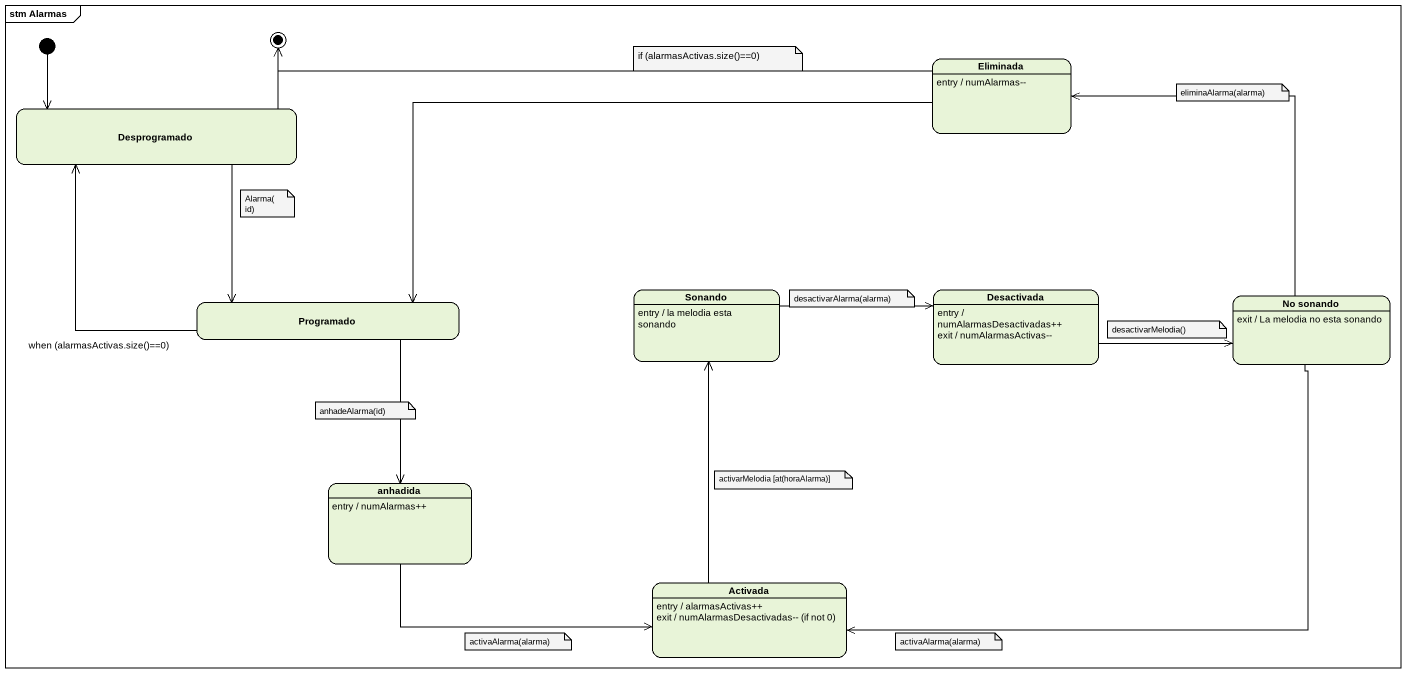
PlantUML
@startuml
mainframe stm Alarmas
hide empty description
state Eliminada
Eliminada : entry / numAlarmas--
state Desprogramado
state Programado
state Sonando
Sonando : entry / la melodia esta sonando
state Desactivada
Desactivada : entry / numAlarmasDesactivadas++
Desactivada : exit / numAlarmasActivas--
state "No sonando" as No_sonando
No_sonando : exit / La melodia no esta sonando
state anhadida
anhadida : entry / numAlarmas++
state Activada
Activada : entry / alarmasActivas++
Activada : exit / numAlarmasDesactivadas-- (if not 0)
[*] --> Desprogramado
Eliminada -left-> Programado
Desprogramado --> Programado
Programado -up-> Desprogramado : when (alarmasActivas.size()==0)
Programado --> anhadida
Sonando -right-> Desactivada
Desactivada -right-> No_sonando
No_sonando -up-> Eliminada
No_sonando -left-> Activada
anhadida -right-> Activada
Activada -up-> Sonando
Eliminada -left-> [*]
Desprogramado -up-> [*]
note as N1
  if (alarmasActivas.size()==0)
end note
note as N2
  eliminaAlarma(alarma)
end note
note as N3
  Alarma(id)
end note
note as N4
  desactivarAlarma(alarma)
end note
note as N5
  desactivarMelodia()
end note
note as N6
  anhadeAlarma(id)
end note
note as N7
  activarMelodia [at(horaAlarma)]
end note
note as N8
  activaAlarma(alarma)
end note
note as N9
  activaAlarma(alarma)
end note
@enduml
